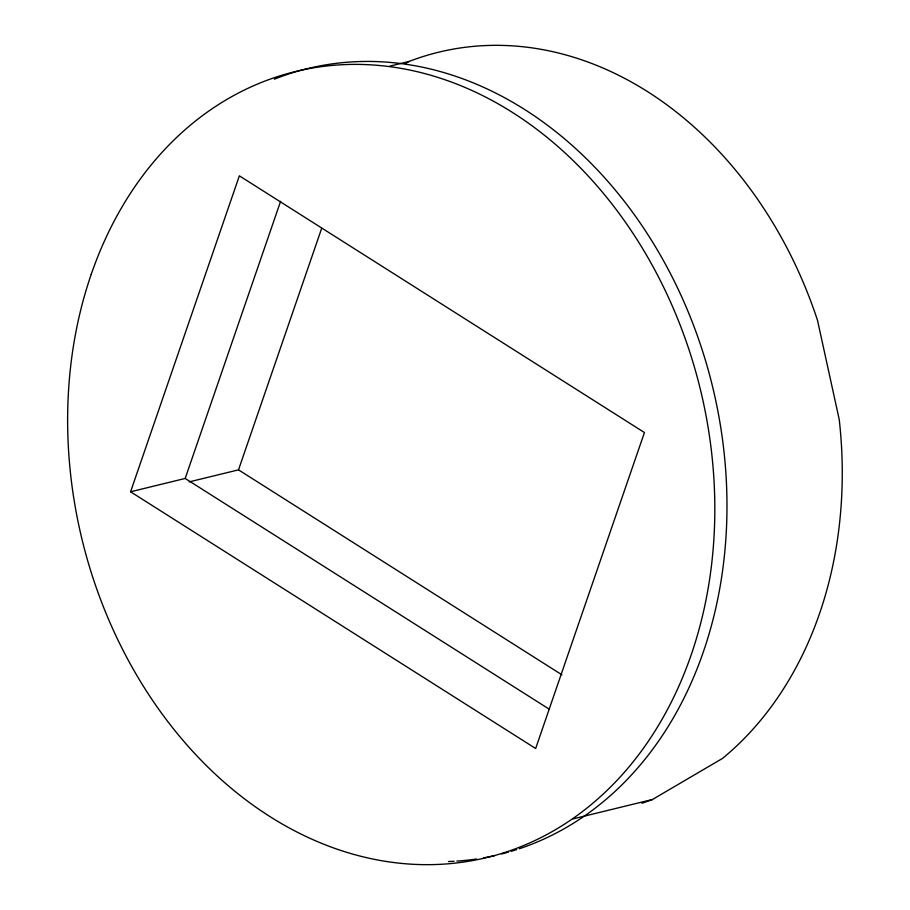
<?xml version="1.0" encoding="UTF-8"?>
<svg xmlns="http://www.w3.org/2000/svg" width="910" height="910" viewBox="0 0 910 910"><rect width="100%" height="100%" fill="white"/><g stroke="black" fill="none" stroke-linecap="round" stroke-linejoin="round"><path stroke-width="1.36" d="M130.574 491.787L239.364 175.823L644.439 432.534L535.649 748.498L130.574 491.787L185.174 478.455L549.503 709.345M185.174 478.455L280.599 201.315M189.189 481.89L238.5 469.856L321.617 228.478M405.439 63.575L409.068 61.448A389.321 306.215 76.3 0 1 817.498 320.274L839.236 419.544A389.321 306.215 76.3 0 1 722.563 758.383L652.504 799.481A389.321 306.215 76.3 0 1 641.959 803.246M389.889 66.123L409.068 61.448M573.05 818.886L652.504 799.481M238.5 469.856L561.925 674.81M494.744 855.593A404.484 318.136 76.3 0 1 483.608 857.823M476.601 858.972A404.484 318.136 76.3 0 1 456.888 861.099M454.067 861.269A404.484 318.136 76.3 0 1 448.437 861.531M274.365 79.181A404.484 318.136 76.3 0 1 702.929 352.215A404.484 318.136 76.3 0 1 519.269 848.768M516.596 849.644A404.484 318.136 76.3 0 1 511.204 851.316M508.485 852.101A404.484 318.136 76.3 0 1 501.649 853.944M91.205 274.388A404.484 318.136 76.3 0 0 436.311 864.5A404.484 318.136 76.3 0 0 646.271 254.743A404.484 318.136 76.3 0 0 91.205 274.388"/></g></svg>
